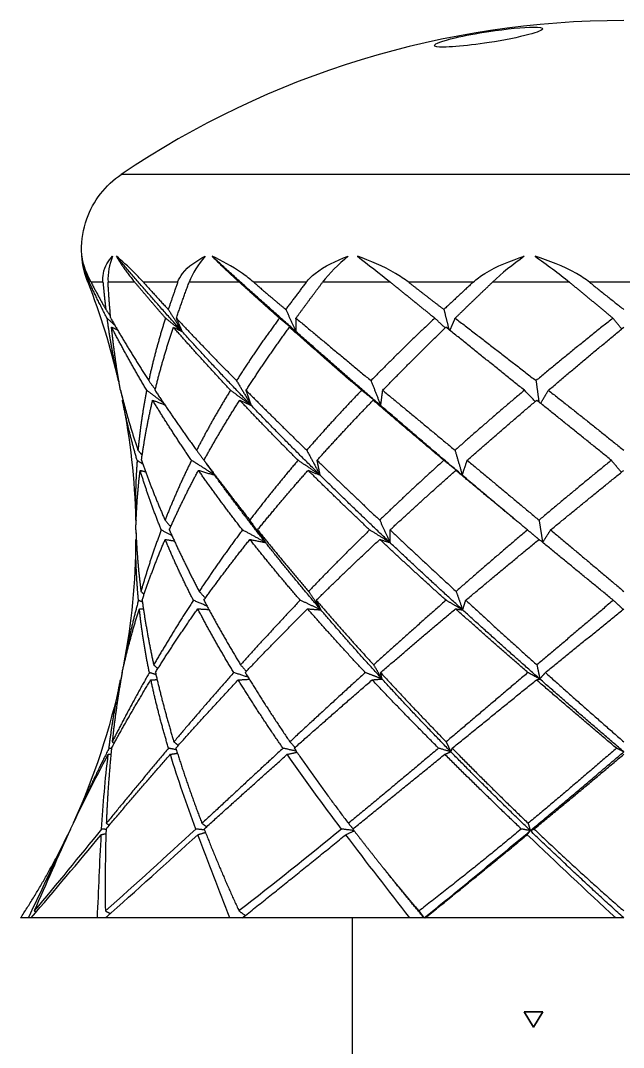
# Model space of a CAD drawing. Extents: x 20 to 191, y 30 to 285.
# Drawn here: x 21 to 54.4, y 86.5 to 143.3 of the extents above; entities that cross this region are included whole.
import ezdxf

# ---------------------------------------------------------------- set-up
doc = ezdxf.new("R2010")
doc.units = 0
doc.layers.add('View001', color=7, linetype='CONTINUOUS')

msp = doc.modelspace()

# ---------------------------------------------------------------- linework, layer by layer
at = {"layer": 'View001'}
for p, q in [((21.5935, 93.6911), (21.4378, 93.6911)), ((25.7037, 93.6911), (25.2554, 93.6911)), ((33.2725, 93.6911), (32.5856, 93.6911)), ((39.3792, 81.1911), (39.3792, 93.6911)), ((43.336, 93.6911), (42.5446, 93.6911)), ((43.3871, 93.6911), (43.336, 93.6911)), ((54.3792, 93.6911), (53.9309, 93.6911)), ((49.3792, 87.6558), (48.8674, 88.4911)), ((48.8674, 88.4911), (49.3792, 87.6558)), ((49.891, 88.4911), (48.8674, 88.4911)), ((48.8674, 88.4911), (49.891, 88.4911)), ((48.8674, 88.4911), (49.891, 88.4911)), ((49.891, 88.4911), (49.3792, 87.6558)), ((49.3792, 87.6558), (49.891, 88.4911))]:
    msp.add_line(p, q, dxfattribs=at)
msp.add_arc((54.3792, 93.6911), 49.6542, 90, 124.046, dxfattribs=at)
for points, degree, knots in [([(43.8992, 141.969), (43.8947, 142.063), (44.34, 142.225), (45.0564, 142.391), (45.5771, 142.513), (46.2361, 142.637), (46.9039, 142.739), (47.8792, 142.888), (48.8505, 142.983), (49.3913, 142.982), (49.721, 142.982), (49.9003, 142.95), (49.8992, 142.889)], 3, [0, 0, 0, 0, 0.145486, 0.145486, 0.145486, 0.251967, 0.251967, 0.251967, 0.407132, 0.407132, 0.407132, 0.500558, 0.500558, 0.500558, 0.500558]), ([(49.8992, 142.889), (49.9016, 142.814), (49.6154, 142.696), (49.1234, 142.566), (48.5696, 142.418), (47.756, 142.255), (46.9229, 142.126), (46.275, 142.025), (45.62, 141.946), (45.094, 141.905), (44.8248, 141.885), (44.5959, 141.874), (44.4071, 141.874), (44.0761, 141.874), (43.8979, 141.908), (43.8992, 141.969)], 3, [0.500558, 0.500558, 0.500558, 0.500558, 0.61794, 0.61794, 0.61794, 0.750975, 0.750975, 0.750975, 0.854609, 0.854609, 0.854609, 0.907137, 0.907137, 0.907137, 1, 1, 1, 1]), ([(24.7255, 128.863), (24.2853, 129.973), (24.2645, 131.242), (24.6682, 132.366), (25.0207, 133.365), (25.7012, 134.243), (26.5799, 134.834)], 3, [0, 0, 0, 0, 0.530027, 0.530027, 0.530027, 1, 1, 1, 1]), ([(82.1785, 134.834), (81.4815, 134.834), (79.4255, 134.834), (76.1136, 134.834), (71.7118, 134.834), (66.4409, 134.834), (60.5651, 134.834), (54.3792, 134.834), (48.1933, 134.834), (42.3176, 134.834), (37.0466, 134.834), (32.6449, 134.834), (29.3329, 134.834), (27.2769, 134.834), (26.5799, 134.834)], 1, [1.5708, 1.5708, 1.7952, 2.0196, 2.24399, 2.46839, 2.69279, 2.91719, 3.14159, 3.36599, 3.59039, 3.81479, 4.03919, 4.26359, 4.48799, 4.71239, 4.71239]), ([(25.5645, 128.863), (25.55, 129.039), (25.557, 129.201), (25.5856, 129.348), (25.6632, 129.757), (25.8608, 130.059), (26.1009, 130.3)], 3, [0, 0, 0, 0, 0.263819, 0.263819, 0.263819, 1, 1, 1, 1]), ([(27.8039, 128.863), (27.6444, 129.039), (27.4917, 129.201), (27.3458, 129.348), (26.9398, 129.757), (26.5994, 130.059), (26.3076, 130.3)], 3, [0, 0, 0, 0, 0.263819, 0.263819, 0.263819, 1, 1, 1, 1]), ([(29.6977, 128.863), (29.7631, 129.039), (29.8538, 129.201), (29.9698, 129.348), (30.2905, 129.757), (30.7378, 130.059), (31.2165, 130.3)], 3, [0, 0, 0, 0, 0.263819, 0.263819, 0.263819, 1, 1, 1, 1]), ([(33.9064, 128.863), (33.6992, 129.039), (33.4897, 129.201), (33.278, 129.348), (32.6896, 129.757), (32.1259, 130.059), (31.605, 130.3)], 3, [0, 0, 0, 0, 0.263819, 0.263819, 0.263819, 1, 1, 1, 1]), ([(36.8078, 128.863), (36.9452, 129.039), (37.1086, 129.201), (37.2981, 129.348), (37.8232, 129.757), (38.4663, 130.059), (39.1259, 130.3)], 3, [0, 0, 0, 0, 0.263819, 0.263819, 0.263819, 1, 1, 1, 1]), ([(42.4782, 128.863), (42.2483, 129.039), (42.0073, 129.201), (41.7553, 129.348), (41.0555, 129.757), (40.3365, 130.059), (39.6493, 130.3)], 3, [0, 0, 0, 0, 0.263819, 0.263819, 0.263819, 1, 1, 1, 1]), ([(46.0373, 128.863), (46.2301, 129.039), (46.4465, 129.201), (46.6867, 129.348), (47.3528, 129.757), (48.1141, 130.059), (48.8751, 130.3)], 3, [0, 0, 0, 0, 0.263819, 0.263819, 0.263819, 1, 1, 1, 1]), ([(52.4854, 128.863), (52.2605, 129.039), (52.0171, 129.201), (51.7553, 129.348), (51.0285, 129.757), (50.2408, 130.059), (49.4703, 130.3)], 3, [0, 0, 0, 0, 0.263819, 0.263819, 0.263819, 1, 1, 1, 1]), ([(25.2554, 93.6911), (24.888, 93.6911), (24.5363, 93.6911), (24.2005, 93.6911), (23.8805, 93.6911), (23.5768, 93.6911), (23.2893, 93.6911), (23.0184, 93.6911), (22.764, 93.6911), (22.5264, 93.6911), (22.3056, 93.6911), (22.1019, 93.6911), (21.9152, 93.6911), (21.7457, 93.6911), (21.5935, 93.6911)], 1, [4.20222, 4.20222, 4.22524, 4.24825, 4.27127, 4.29428, 4.31729, 4.34031, 4.36332, 4.38634, 4.40935, 4.43237, 4.45538, 4.47839, 4.50141, 4.52442, 4.52442]), ([(32.5856, 93.6911), (32.0098, 93.6911), (31.4458, 93.6911), (30.8939, 93.6911), (30.3545, 93.6911), (29.8278, 93.6911), (29.314, 93.6911), (28.8136, 93.6911), (28.3267, 93.6911), (27.8536, 93.6911), (27.3946, 93.6911), (26.9498, 93.6911), (26.5196, 93.6911), (26.1042, 93.6911), (25.7037, 93.6911)], 1, [3.85316, 3.85316, 3.87617, 3.89919, 3.9222, 3.94521, 3.96823, 3.99124, 4.01426, 4.03727, 4.06029, 4.0833, 4.10631, 4.12933, 4.15234, 4.17536, 4.17536]), ([(42.5446, 93.6911), (42.1871, 93.6911), (41.8296, 93.6911), (41.1193, 93.6911), (40.42, 93.6911), (39.7239, 93.6911), (39.04, 93.6911), (38.701, 93.6911), (38.362, 93.6911), (38.0272, 93.6911), (37.6925, 93.6911), (37.3621, 93.6911), (37.0318, 93.6911), (36.706, 93.6911), (36.3803, 93.6911), (36.0593, 93.6911), (35.7383, 93.6911), (35.4223, 93.6911), (35.1062, 93.6911), (34.7953, 93.6911), (34.4843, 93.6911), (34.1786, 93.6911), (33.873, 93.6911), (33.5727, 93.6911), (33.2725, 93.6911)], 2, [3.50409, 3.50409, 3.50409, 3.52711, 3.52711, 3.57313, 3.57313, 3.61916, 3.61916, 3.64218, 3.64218, 3.66519, 3.66519, 3.68821, 3.68821, 3.71122, 3.71122, 3.73423, 3.73423, 3.75725, 3.75725, 3.78026, 3.78026, 3.80328, 3.80328, 3.82629, 3.82629, 3.82629])]:
    msp.add_open_spline(points, degree=degree, knots=knots, dxfattribs=at)
for points, degree in [([(24.396, 130.3), (24.4384, 129.847), (24.5654, 129.364), (24.8047, 128.863)], 3), ([(24.9068, 128.863), (24.556, 129.534), (24.4353, 129.972), (24.396, 130.3)], 3), ([(26.1009, 130.3), (25.9176, 129.847), (25.8194, 129.364), (25.8475, 128.863)], 3), ([(26.3076, 130.3), (26.6992, 129.617), (27.3291, 128.863)], 2), ([(29.9567, 126.126), (28.067, 128.212), (26.3076, 130.3)], 2), ([(31.2165, 130.3), (30.8298, 129.847), (30.5182, 129.364), (30.3316, 128.863)], 3), ([(31.605, 130.3), (32.2843, 129.617), (33.1161, 128.863)], 2), ([(36.2522, 126.126), (33.8929, 128.212), (31.605, 130.3)], 2), ([(39.1259, 130.3), (38.5824, 129.847), (38.0949, 129.364), (37.7162, 128.863)], 3), ([(39.6493, 130.3), (40.2352, 129.847), (40.8497, 129.364), (41.4678, 128.863)], 3), ([(48.8751, 130.3), (48.2403, 129.847), (47.6357, 129.364), (47.1106, 128.863)], 3), ([(49.4703, 130.3), (50.1198, 129.847), (50.7685, 129.364), (51.3768, 128.863)], 3), ([(24.8047, 128.863), (24.7257, 128.863), (24.7255, 128.863)], 2), ([(24.7255, 128.863), (25.4204, 127.094), (25.9834, 125.274), (26.4084, 123.422)], 3), ([(25.7841, 126.879), (25.2785, 127.87), (24.8047, 128.863)], 2), ([(24.9068, 128.863), (25.3037, 128.108), (25.7231, 127.357)], 2), ([(25.5645, 128.863), (25.1169, 128.863), (24.9068, 128.863)], 2), ([(25.5645, 128.863), (25.6323, 128.108), (25.7231, 127.357)], 2), ([(25.9927, 126.879), (25.903, 127.87), (25.8475, 128.863)], 2), ([(27.3291, 128.863), (26.4401, 128.863), (25.8475, 128.863)], 2), ([(29.0245, 126.879), (28.164, 127.87), (27.3291, 128.863)], 2), ([(27.8039, 128.863), (28.482, 128.108), (29.1794, 127.357)], 2), ([(29.6977, 128.863), (28.6464, 128.863), (27.8039, 128.863)], 2), ([(29.6977, 128.863), (29.4282, 128.108), (29.1794, 127.357)], 2), ([(29.6251, 126.879), (29.9621, 127.87), (30.3316, 128.863)], 2), ([(33.1161, 128.863), (31.603, 128.863), (30.3316, 128.863)], 2), ([(35.3231, 126.879), (34.2115, 127.87), (33.1161, 128.863)], 2), ([(33.9064, 128.863), (34.784, 128.108), (35.6753, 127.357)], 2), ([(36.8078, 128.863), (35.2796, 128.863), (33.9064, 128.863)], 2), ([(36.8078, 128.863), (36.2335, 128.108), (35.6753, 127.357)], 2), ([(36.2432, 126.879), (36.9663, 127.87), (37.7162, 128.863)], 2), ([(41.4678, 128.863), (39.5131, 128.863), (37.7162, 128.863)], 2), ([(43.9201, 126.879), (42.6915, 127.87), (41.4678, 128.863)], 2), ([(42.4782, 128.863), (43.4494, 128.108), (44.427, 127.357)], 2), ([(46.0373, 128.863), (44.2165, 128.863), (42.4782, 128.863)], 2), ([(46.0373, 128.863), (45.2275, 128.108), (44.427, 127.357)], 2), ([(45.0488, 126.879), (46.0707, 127.87), (47.1106, 128.863)], 2), ([(51.3768, 128.863), (49.2163, 128.863), (47.1106, 128.863)], 2), ([(53.7786, 126.879), (52.5812, 127.87), (51.3768, 128.863)], 2), ([(52.4854, 128.863), (54.3792, 127.357)], 1), ([(56.273, 128.863), (52.4854, 128.863)], 1), ([(25.7231, 127.357), (25.9817, 127)], 1), ([(29.1794, 127.357), (29.5727, 126.743), (29.9567, 126.126)], 2), ([(35.6753, 127.357), (35.9671, 126.743), (36.2522, 126.126)], 2), ([(44.427, 127.357), (44.5672, 126.803), (44.7044, 126.246)], 2), ([(25.7841, 126.879), (26.0116, 125.157), (26.4084, 123.422)], 2), ([(26.2202, 126.482), (25.7841, 126.879)], 1), ([(25.9927, 126.879), (26.9723, 125.157), (28.0952, 123.422)], 2), ([(29.0245, 126.879), (28.4725, 125.157), (28.0952, 123.422)], 2), ([(29.9567, 126.126), (29.4934, 126.503), (29.0245, 126.879)], 2), ([(29.9567, 126.126), (29.7956, 126.503), (29.6251, 126.879)], 2), ([(29.6251, 126.879), (31.2386, 125.157), (32.9523, 123.422)], 2), ([(35.3231, 126.879), (34.0581, 125.157), (32.9523, 123.422)], 2), ([(36.2522, 126.126), (35.3231, 126.879)], 1), ([(36.2522, 126.126), (36.2519, 126.503), (36.2432, 126.879)], 2), ([(36.2432, 126.879), (38.2961, 125.157), (40.3938, 123.422)], 2), ([(43.9201, 126.879), (42.0947, 125.157), (40.3938, 123.422)], 2), ([(44.4991, 126.343), (43.9201, 126.879)], 1), ([(44.7645, 126.198), (44.9093, 126.539), (45.0488, 126.879)], 2), ([(45.0488, 126.879), (47.2934, 125.157), (49.5221, 123.422)], 2), ([(53.7786, 126.879), (51.613, 125.157), (49.5221, 123.422)], 2), ([(54.2566, 126.279), (53.7786, 126.879)], 1), ([(26.5354, 122.887), (26.215, 124.634), (26.0406, 126.381)], 2), ([(26.0406, 126.381), (26.3631, 126.236)], 1), ([(27.9843, 122.887), (26.9469, 124.634), (26.0406, 126.381)], 2), ([(28.4448, 122.887), (28.8801, 124.634), (29.4587, 126.381)], 2), ([(29.4587, 126.381), (29.9567, 126.126)], 1), ([(32.6169, 122.887), (30.9875, 124.634), (29.4587, 126.381)], 2), ([(33.4823, 122.887), (34.6208, 124.634), (35.8825, 126.381)], 2), ([(35.8825, 126.381), (36.2522, 126.126)], 1), ([(39.8743, 122.887), (37.8496, 124.634), (35.8825, 126.381)], 2), ([(41.0403, 122.887), (42.7446, 124.634), (44.5373, 126.381)], 2), ([(48.8812, 122.887), (46.7053, 124.634), (44.5373, 126.381)], 2), ([(50.2071, 122.887), (52.2718, 124.634), (54.3792, 126.381)], 2), ([(33.7732, 122.042), (31.8074, 124.083), (29.9567, 126.126)], 2), ([(40.9296, 122.042), (38.5627, 124.083), (36.2522, 126.126)], 2), ([(26.4084, 123.422), (26.449, 123.371)], 1), ([(28.0952, 123.422), (28.4563, 122.933)], 1), ([(32.9523, 123.422), (33.3687, 122.735), (33.7732, 122.042)], 2), ([(40.3938, 123.422), (40.6656, 122.735), (40.9296, 122.042)], 2), ([(49.5221, 123.422), (49.6028, 122.835), (49.6815, 122.243)], 2), ([(26.5354, 122.887), (26.6039, 122.607), (26.677, 122.326)], 2), ([(26.5354, 122.887), (26.9396, 121.237), (27.5023, 119.569)], 2), ([(27.9843, 122.887), (27.6567, 121.237), (27.5023, 119.569)], 2), ([(28.9087, 122.19), (28.4497, 122.54), (27.9843, 122.887)], 2), ([(28.4448, 122.887), (29.5322, 121.237), (30.744, 119.569)], 2), ([(32.6169, 122.887), (31.5969, 121.237), (30.744, 119.569)], 2), ([(33.7732, 122.042), (33.1982, 122.467), (32.6169, 122.887)], 2), ([(33.7732, 122.042), (33.6332, 122.467), (33.4823, 122.887)], 2), ([(33.4823, 122.887), (35.1216, 121.237), (36.8365, 119.569)], 2), ([(39.8743, 122.887), (38.285, 121.237), (36.8365, 119.569)], 2), ([(40.9296, 122.042), (40.4032, 122.467), (39.8743, 122.887)], 2), ([(40.9296, 122.042), (40.9892, 122.467), (41.0403, 122.887)], 2), ([(41.0403, 122.887), (43.0338, 121.237), (45.045, 119.569)], 2), ([(48.8812, 122.887), (46.9142, 121.237), (45.045, 119.569)], 2), ([(49.4837, 122.272), (48.8812, 122.887)], 1), ([(49.7804, 122.164), (49.9957, 122.527), (50.2071, 122.887)], 2), ([(50.2071, 122.887), (52.3145, 121.237), (54.3792, 119.569)], 2), ([(26.6405, 122.339), (26.677, 122.326)], 1), ([(27.4555, 119.013), (26.9706, 120.678), (26.6405, 122.339)], 2), ([(26.6405, 122.339), (27.0761, 120.153), (27.3205, 117.93), (27.3698, 115.701)], 3), ([(27.694, 119.013), (27.925, 120.678), (28.3133, 122.339)], 2), ([(28.3133, 122.339), (28.9763, 122.09)], 1), ([(30.4644, 119.013), (29.322, 120.678), (28.3133, 122.339)], 2), ([(31.1511, 119.013), (32.0702, 120.678), (33.1301, 122.339)], 2), ([(33.1301, 122.339), (33.7732, 122.042)], 1), ([(36.3578, 119.013), (34.6958, 120.678), (33.1301, 122.339)], 2), ([(37.4099, 119.013), (38.9062, 120.678), (40.5098, 122.339)], 2), ([(40.5098, 122.339), (40.9296, 122.042)], 1), ([(44.4248, 119.013), (42.4436, 120.678), (40.5098, 122.339)], 2), ([(45.7154, 119.013), (47.6084, 120.678), (49.5624, 122.339)], 2), ([(53.6925, 119.013), (51.6311, 120.678), (49.5624, 122.339)], 2), ([(37.5803, 118.191), (35.6299, 120.115), (33.7732, 122.042)], 2), ([(45.4407, 118.191), (43.1652, 120.115), (40.9296, 122.042)], 2), ([(27.5023, 119.569), (27.734, 119.294)], 1), ([(30.744, 119.569), (31.1523, 119.015)], 1), ([(36.8365, 119.569), (37.2143, 118.884), (37.5803, 118.191)], 2), ([(45.045, 119.569), (45.246, 118.884), (45.4407, 118.191)], 2), ([(27.4555, 119.013), (27.332, 117.364), (27.3698, 115.701)], 2), ([(27.4555, 119.013), (27.4328, 118.691)], 1), ([(27.7704, 118.797), (27.4555, 119.013)], 1), ([(27.694, 119.013), (28.275, 117.364), (28.9987, 115.701)], 2), ([(30.4644, 119.013), (29.6512, 117.364), (28.9987, 115.701)], 2), ([(31.7461, 118.191), (31.1097, 118.605), (30.4644, 119.013)], 2), ([(31.1511, 119.013), (31.2978, 118.814)], 1), ([(31.2978, 118.814), (32.4464, 117.264), (33.6888, 115.701)], 2), ([(31.3239, 118.779), (31.2978, 118.814)], 1), ([(31.7461, 118.191), (31.5379, 118.487), (31.3239, 118.779)], 2), ([(31.3388, 118.758), (31.3525, 118.739)], 1), ([(36.3578, 119.013), (34.9531, 117.364), (33.6888, 115.701)], 2), ([(37.5803, 118.191), (36.9718, 118.605), (36.3578, 119.013)], 2), ([(37.5803, 118.191), (37.4999, 118.605), (37.4099, 119.013)], 2), ([(37.4099, 119.013), (39.1132, 117.364), (40.8745, 115.701)], 2), ([(44.4248, 119.013), (42.598, 117.364), (40.8745, 115.701)], 2), ([(45.4407, 118.191), (44.9336, 118.605), (44.4248, 119.013)], 2), ([(45.4407, 118.191), (45.5813, 118.605), (45.7154, 119.013)], 2), ([(45.7154, 119.013), (47.7012, 117.364), (49.6891, 115.701)], 2), ([(53.6925, 119.013), (51.6639, 117.364), (49.6891, 115.701)], 2), ([(54.2466, 118.35), (53.9687, 118.684), (53.6925, 119.013)], 2), ([(27.3858, 115.163), (27.4216, 116.812), (27.6219, 118.458)], 2), ([(27.6219, 118.458), (27.922, 118.38)], 1), ([(28.7912, 115.163), (28.1284, 116.812), (27.6219, 118.458)], 2), ([(29.2361, 115.163), (29.9664, 116.812), (30.8493, 118.458)], 2), ([(30.8493, 118.458), (31.7461, 118.191)], 1), ([(33.283, 115.163), (32.0013, 116.812), (30.8493, 118.458)], 2), ([(31.3525, 118.739), (31.7461, 118.191)], 1), ([(31.3873, 118.691), (31.3525, 118.739)], 1), ([(31.7461, 118.191), (31.3873, 118.691)], 1), ([(34.5684, 114.457), (33.0961, 116.322), (31.7461, 118.191)], 2), ([(34.1191, 115.163), (35.4557, 116.812), (36.9146, 118.458)], 2), ([(36.9146, 118.458), (37.5803, 118.191)], 1), ([(40.3193, 115.163), (38.5734, 116.812), (36.9146, 118.458)], 2), ([(41.4486, 114.457), (39.4745, 116.322), (37.5803, 118.191)], 2), ([(41.4457, 115.163), (43.2274, 116.812), (45.0865, 118.458)], 2), ([(45.0865, 118.458), (45.4407, 118.191)], 1), ([(48.301, 115.783), (46.6821, 117.121), (45.0865, 118.458)], 2), ([(48.3708, 115.725), (46.8993, 116.957), (45.4407, 118.191)], 2), ([(50.3323, 115.163), (52.3443, 116.812), (54.3792, 118.458)], 2), ([(27.4003, 118.119), (27.3991, 118.094)], 1), ([(27.3698, 115.701), (27.4006, 115.669)], 1), ([(28.9987, 115.701), (29.3156, 115.342)], 1), ([(33.6888, 115.701), (34.1354, 115.083), (34.5684, 114.457)], 2), ([(40.8745, 115.701), (41.166, 115.083), (41.4486, 114.457)], 2), ([(49.0514, 115.163), (48.301, 115.783)], 1), ([(49.6891, 115.701), (49.7888, 115.093), (49.8855, 114.476)], 2), ([(27.3858, 115.163), (27.4094, 114.631)], 1), ([(27.3858, 115.163), (27.4502, 113.466), (27.6663, 111.76)], 2), ([(28.7912, 115.163), (28.1519, 113.466), (27.6663, 111.76)], 2), ([(29.3807, 114.842), (28.7912, 115.163)], 1), ([(29.2361, 115.163), (29.9965, 113.466), (30.8883, 111.76)], 2), ([(33.283, 115.163), (32.017, 113.466), (30.8883, 111.76)], 2), ([(34.5684, 114.457), (33.929, 114.814), (33.283, 115.163)], 2), ([(34.5684, 114.457), (34.3481, 114.814), (34.1191, 115.163)], 2), ([(34.1191, 115.163), (35.4838, 113.466), (36.9436, 111.76)], 2), ([(40.3193, 115.163), (38.5793, 113.466), (36.9436, 111.76)], 2), ([(41.4486, 114.457), (40.8857, 114.814), (40.3193, 115.163)], 2), ([(41.4486, 114.457), (41.4504, 114.814), (41.4457, 115.163)], 2), ([(41.4457, 115.163), (43.2501, 113.466), (45.1019, 111.76)], 2), ([(49.0514, 115.163), (47.0473, 113.466), (45.1019, 111.76)], 2), ([(49.6839, 114.631), (49.3677, 114.899), (49.0514, 115.163)], 2), ([(49.8953, 114.468), (50.1154, 114.819), (50.3323, 115.163)], 2), ([(50.3323, 115.163), (52.3587, 113.466), (54.3792, 111.76)], 2), ([(27.3786, 114.636), (27.3656, 112.307), (27.1396, 109.979), (26.7042, 107.691)], 3), ([(27.5296, 111.27), (27.3697, 112.954), (27.3786, 114.636)], 2), ([(27.3786, 114.636), (27.4094, 114.631)], 1), ([(27.731, 111.27), (28.288, 112.954), (29.0069, 114.636)], 2), ([(29.0069, 114.636), (29.5139, 114.552)], 1), ([(30.5667, 111.27), (29.7091, 112.954), (29.0069, 114.636)], 2), ([(31.1465, 111.27), (32.3532, 112.954), (33.6955, 114.636)], 2), ([(33.6955, 114.636), (34.5684, 114.457)], 1), ([(36.4759, 111.27), (35.0242, 112.954), (33.6955, 114.636)], 2), ([(37.6259, 110.733), (36.0394, 112.593), (34.5684, 114.457)], 2), ([(37.3642, 111.27), (39.0752, 112.954), (40.8789, 114.636)], 2), ([(40.8789, 114.636), (41.4486, 114.457)], 1), ([(44.5446, 111.27), (42.6737, 112.954), (40.8789, 114.636)], 2), ([(45.465, 110.733), (43.4212, 112.593), (41.4486, 114.457)], 2), ([(45.6342, 111.27), (47.643, 112.954), (49.6906, 114.636)], 2), ([(53.7994, 111.27), (51.7351, 112.954), (49.6906, 114.636)], 2), ([(27.3885, 113.619), (27.3884, 113.626)], 1), ([(27.3998, 113.251), (27.3971, 113.329)], 1), ([(27.6663, 111.76), (27.8393, 111.593)], 1), ([(30.8883, 111.76), (31.2287, 111.385)], 1), ([(36.9436, 111.76), (37.2895, 111.25), (37.6259, 110.733)], 2), ([(45.1019, 111.76), (45.286, 111.25), (45.465, 110.733)], 2), ([(27.5296, 111.27), (27.0429, 109.482), (26.7042, 107.691)], 2), ([(27.7444, 111.174), (27.5296, 111.27)], 1), ([(27.731, 111.27), (27.9792, 109.482), (28.3732, 107.691)], 2), ([(30.5667, 111.27), (29.4037, 109.482), (28.3732, 107.691)], 2), ([(31.3203, 110.946), (30.5667, 111.27)], 1), ([(31.1465, 111.27), (32.0998, 109.482), (33.1789, 107.691)], 2), ([(36.4759, 111.27), (34.7769, 109.482), (33.1789, 107.691)], 2), ([(37.6259, 110.733), (37.0528, 111.005), (36.4759, 111.27)], 2), ([(37.6259, 110.733), (37.4977, 111.005), (37.3642, 111.27)], 2), ([(37.3642, 111.27), (38.9077, 109.482), (40.5417, 107.691)], 2), ([(44.5446, 111.27), (42.5144, 109.482), (40.5417, 107.691)], 2), ([(45.465, 110.733), (45.0055, 111.005), (44.5446, 111.27)], 2), ([(45.465, 110.733), (45.5512, 111.005), (45.6342, 111.27)], 2), ([(45.6342, 111.27), (47.5816, 109.482), (49.5735, 107.691)], 2), ([(53.7994, 111.27), (51.683, 109.482), (49.5735, 107.691)], 2), ([(54.3423, 110.767), (54.0704, 111.022), (53.7994, 111.27)], 2), ([(26.6259, 107.27), (27.0181, 109.033), (27.5776, 110.797)], 2), ([(27.5776, 110.797), (27.8008, 110.785)], 1), ([(28.1317, 107.27), (27.7701, 109.033), (27.5776, 110.797)], 2), ([(28.4675, 107.27), (29.5664, 109.033), (30.8102, 110.797)], 2), ([(30.8102, 110.797), (31.422, 110.758)], 1), ([(32.8034, 107.27), (31.7315, 109.033), (30.8102, 110.797)], 2), ([(33.4344, 107.27), (35.1074, 109.033), (36.8857, 110.797)], 2), ([(36.8857, 110.797), (37.6259, 110.733)], 1), ([(40.0775, 107.27), (38.4245, 109.033), (36.8857, 110.797)], 2), ([(41.0029, 106.912), (39.2572, 108.82), (37.6259, 110.733)], 2), ([(40.9276, 107.27), (42.9729, 109.033), (45.0711, 110.797)], 2), ([(45.0711, 110.797), (45.465, 110.733)], 1), ([(49.0765, 107.27), (47.0419, 109.033), (45.0711, 110.797)], 2), ([(49.7337, 106.912), (47.5664, 108.82), (45.465, 110.733)], 2), ([(50.0433, 107.27), (52.2141, 109.033), (54.3792, 110.797)], 2), ([(26.7042, 107.691), (26.7193, 107.679)], 1), ([(28.3732, 107.691), (28.6036, 107.487)], 1), ([(33.1789, 107.691), (33.501, 107.34)], 1), ([(40.5417, 107.691), (40.7749, 107.305), (41.0029, 106.912)], 2), ([(49.5735, 107.691), (49.6545, 107.305), (49.7337, 106.912)], 2), ([(26.5374, 106.865), (25.9557, 104.134), (25.074, 101.467), (23.9133, 98.9278)], 3), ([(25.8986, 103.085), (26.1373, 104.973), (26.5374, 106.865)], 2), ([(26.0391, 103.085), (27.0559, 104.973), (28.2165, 106.865)], 2), ([(28.1317, 107.27), (27.042, 105.349), (26.076, 103.437)], 2), ([(26.6259, 107.27), (26.2801, 105.349), (26.076, 103.437)], 2), ([(26.5374, 106.865), (26.5542, 106.865)], 1), ([(26.564, 106.922), (26.5569, 106.881)], 1), ([(26.6259, 107.27), (26.564, 106.922)], 1), ([(28.494, 107.154), (28.1317, 107.27)], 1), ([(28.2165, 106.865), (28.5579, 106.88)], 1), ([(29.1933, 103.085), (28.6251, 104.973), (28.2165, 106.865)], 2), ([(28.4675, 107.27), (28.9074, 105.349), (29.4898, 103.437)], 2), ([(32.8034, 107.27), (31.1012, 105.349), (29.4898, 103.437)], 2), ([(29.5978, 103.085), (31.2701, 104.973), (33.0512, 106.865)], 2), ([(33.5937, 107.01), (32.8034, 107.27)], 1), ([(33.0512, 106.865), (33.6618, 106.899)], 1), ([(35.5258, 103.085), (34.2192, 104.973), (33.0512, 106.865)], 2), ([(33.4344, 107.27), (34.6069, 105.349), (35.9056, 103.437)], 2), ([(40.0775, 107.27), (37.9681, 105.349), (35.9056, 103.437)], 2), ([(36.1455, 103.085), (38.2716, 104.973), (40.4583, 106.865)], 2), ([(41.0029, 106.912), (40.5409, 107.093), (40.0775, 107.27)], 2), ([(40.4583, 106.865), (41.0029, 106.912)], 1), ([(44.1323, 103.085), (42.2449, 104.973), (40.4583, 106.865)], 2), ([(41.0029, 106.912), (40.9665, 107.093), (40.9276, 107.27)], 2), ([(40.9276, 107.27), (42.6913, 105.349), (44.5496, 103.437)], 2), ([(44.8133, 102.883), (42.8487, 104.895), (41.0029, 106.912)], 2), ([(49.0765, 107.27), (46.8143, 105.349), (44.5496, 103.437)], 2), ([(44.8925, 103.085), (47.2159, 104.973), (49.5445, 106.865)], 2), ([(49.7337, 106.912), (49.4052, 107.093), (49.0765, 107.27)], 2), ([(49.5445, 106.865), (49.7337, 106.912)], 1), ([(53.9747, 103.085), (51.7342, 104.973), (49.5445, 106.865)], 2), ([(49.7337, 106.912), (49.8891, 107.093), (50.0433, 107.27)], 2), ([(54.3792, 102.883), (52.0252, 104.895), (49.7337, 106.912)], 2), ([(50.0433, 107.27), (52.1854, 105.349), (54.3792, 103.437)], 2), ([(26.076, 103.437), (26.1868, 103.357)], 1), ([(29.4898, 103.437), (29.733, 103.238)], 1), ([(35.9056, 103.437), (36.1885, 103.123)], 1), ([(44.5496, 103.437), (44.6826, 103.162), (44.8133, 102.883)], 2), ([(25.8986, 103.085), (24.8531, 100.994), (23.9133, 98.9278)], 2), ([(29.1933, 103.085), (27.4385, 100.994), (25.7507, 98.9278)], 2), ([(26.0391, 103.085), (25.829, 100.994), (25.7507, 98.9278)], 2), ([(26.0361, 103.056), (25.8986, 103.085)], 1), ([(29.6257, 102.995), (29.1933, 103.085)], 1), ([(29.5978, 103.085), (30.2484, 100.994), (31.041, 98.9278)], 2), ([(35.5258, 103.085), (33.2734, 100.994), (31.041, 98.9278)], 2), ([(36.2618, 102.916), (35.5258, 103.085)], 1), ([(35.762, 102.745), (36.2995, 102.861)], 1), ([(36.1455, 103.085), (37.5784, 100.994), (39.1463, 98.9278)], 2), ([(44.1323, 103.085), (41.6539, 100.994), (39.1463, 98.9278)], 2), ([(44.8133, 102.883), (44.1323, 103.085)], 1), ([(44.4732, 102.745), (44.8133, 102.883)], 1), ([(44.8133, 102.883), (44.8925, 103.085)], 1), ([(49.2078, 98.5227), (46.9466, 100.699), (44.8133, 102.883)], 2), ([(44.8925, 103.085), (46.9348, 100.994), (49.0889, 98.9278)], 2), ([(53.9747, 103.085), (51.5693, 100.994), (49.0889, 98.9278)], 2), ([(49.2078, 98.5227), (51.8231, 100.699), (54.3792, 102.883)], 2), ([(54.3792, 102.883), (53.9747, 103.085)], 1), ([(23.7699, 98.6129), (24.4312, 99.9871), (25.1185, 101.365), (25.856, 102.745)], 3), ([(25.6131, 102.512), (25.3967, 102.072)], 1), ([(25.4927, 98.6129), (25.5757, 99.9871), (25.688, 101.365), (25.856, 102.745)], 3), ([(25.7389, 98.6129), (27.4741, 100.675), (29.2963, 102.745)], 2), ([(25.856, 102.745), (26.0074, 102.766)], 1), ([(29.2963, 102.745), (29.6849, 102.807)], 1), ([(30.6998, 98.6129), (30.1942, 99.9871), (29.7181, 101.365), (29.2963, 102.745)], 3), ([(31.1624, 98.6129), (33.4376, 100.675), (35.762, 102.745)], 2), ([(38.7629, 98.6129), (37.7299, 99.9871), (36.7226, 101.365), (35.762, 102.745)], 3), ([(39.3862, 98.6129), (41.9269, 100.675), (44.4732, 102.745)], 2), ([(48.7096, 98.6129), (46.5522, 100.675), (44.4732, 102.745)], 2), ([(49.4183, 98.6129), (51.9181, 100.675), (54.3792, 102.745)], 2), ([(24.6275, 100.468), (24.3001, 99.7678)], 1), ([(23.9133, 98.9278), (23.92, 98.9239)], 1), ([(25.7507, 98.9278), (25.9173, 98.8241)], 1), ([(31.041, 98.9278), (31.2952, 98.733)], 1), ([(39.1463, 98.9278), (39.4023, 98.626)], 1), ([(49.0889, 98.9278), (49.2078, 98.5227)], 1), ([(21.0057, 93.6911), (22.4719, 95.9047), (23.6192, 98.2992)], 2), ([(21.4378, 93.6911), (22.1708, 95.2181), (22.8798, 96.7565), (23.6192, 98.2992)], 3), ([(21.5935, 93.6911), (22.8956, 95.2181), (24.1737, 96.7565), (25.4742, 98.2992)], 3), ([(23.7699, 98.6129), (23.0747, 97.0835), (22.4129, 95.5687), (21.7636, 94.0808)], 3), ([(25.4927, 98.6129), (24.2402, 97.0835), (23.0048, 95.5687), (21.7636, 94.0808)], 3), ([(23.6192, 98.2992), (23.6286, 98.3013)], 1), ([(23.7699, 98.6129), (23.7536, 98.5772)], 1), ([(25.2554, 93.6911), (25.3309, 95.2181), (25.3852, 96.7565), (25.4742, 98.2992)], 3), ([(25.4742, 98.2992), (25.7304, 98.3609)], 1), ([(25.738, 98.5886), (25.4927, 98.6129)], 1), ([(25.7389, 98.6129), (25.6849, 97.0835), (25.6767, 95.5687), (25.6975, 94.0808)], 3), ([(30.6998, 98.6129), (29.041, 97.0835), (27.3808, 95.5687), (25.6975, 94.0808)], 3), ([(25.7037, 93.6911), (27.4177, 95.2181), (29.1108, 96.7565), (30.8157, 98.2992)], 3), ([(31.1818, 98.5629), (30.6998, 98.6129)], 1), ([(30.8157, 98.2992), (31.2361, 98.4238)], 1), ([(32.5856, 93.6911), (31.9946, 95.2181), (31.3877, 96.7565), (30.8157, 98.2992)], 3), ([(31.1624, 98.6129), (32.0556, 96.3157), (33.0909, 94.0808)], 2), ([(38.7629, 98.6129), (36.8979, 97.0835), (35.0133, 95.5687), (33.0909, 94.0808)], 3), ([(33.2725, 93.6911), (36.1477, 95.9834), (38.9992, 98.2992)], 2), ([(39.4517, 98.5273), (38.7629, 98.6129)], 1), ([(38.9992, 98.2992), (39.464, 98.5113)], 1), ([(42.5446, 93.6911), (41.3583, 95.2181), (40.1633, 96.7565), (38.9992, 98.2992)], 3), ([(39.3862, 98.6129), (40.2355, 97.5023), (41.1216, 96.404)], 2), ([(48.7096, 98.6129), (45.9433, 96.3157), (43.0519, 94.0808)], 2), ([(43.336, 93.6911), (46.2987, 96.1017), (49.2078, 98.5227)], 2), ([(43.3871, 93.6911), (46.2278, 95.9834), (49.0378, 98.2992)], 2), ([(49.2078, 98.5227), (48.7096, 98.6129)], 1), ([(49.0378, 98.2992), (49.2078, 98.5227)], 1), ([(53.9309, 93.6911), (52.2924, 95.2181), (50.6536, 96.7565), (49.0378, 98.2992)], 3), ([(49.2078, 98.5227), (49.4183, 98.6129)], 1), ([(54.3792, 93.6911), (51.723, 96.1017), (49.2078, 98.5227)], 2), ([(49.4183, 98.6129), (51.8243, 96.3157), (54.3792, 94.0808)], 2), ([(41.1216, 96.404), (42.0664, 95.2329), (43.0519, 94.0808)], 2), ([(41.1258, 96.3988), (41.1216, 96.404)], 1), ([(43.336, 93.6911), (42.1981, 95.0433), (41.1258, 96.3988)], 2), ([(21.7636, 94.0808), (21.8791, 94.0266)], 1), ([(25.6975, 94.0808), (25.9744, 93.9325)], 1), ([(33.0909, 94.0808), (33.4421, 93.8261)], 1), ([(43.0519, 94.0808), (43.1949, 93.8882), (43.336, 93.6911)], 2), ([(21.4378, 93.6911), (21.007, 93.6911), (21.0057, 93.6911)], 2), ([(53.9309, 93.6911), (50.3466, 93.6911), (46.7722, 93.6911), (43.3871, 93.6911)], 3)]:
    msp.add_open_spline(points, degree=degree, dxfattribs=at)

doc.saveas('drawing.dxf')
